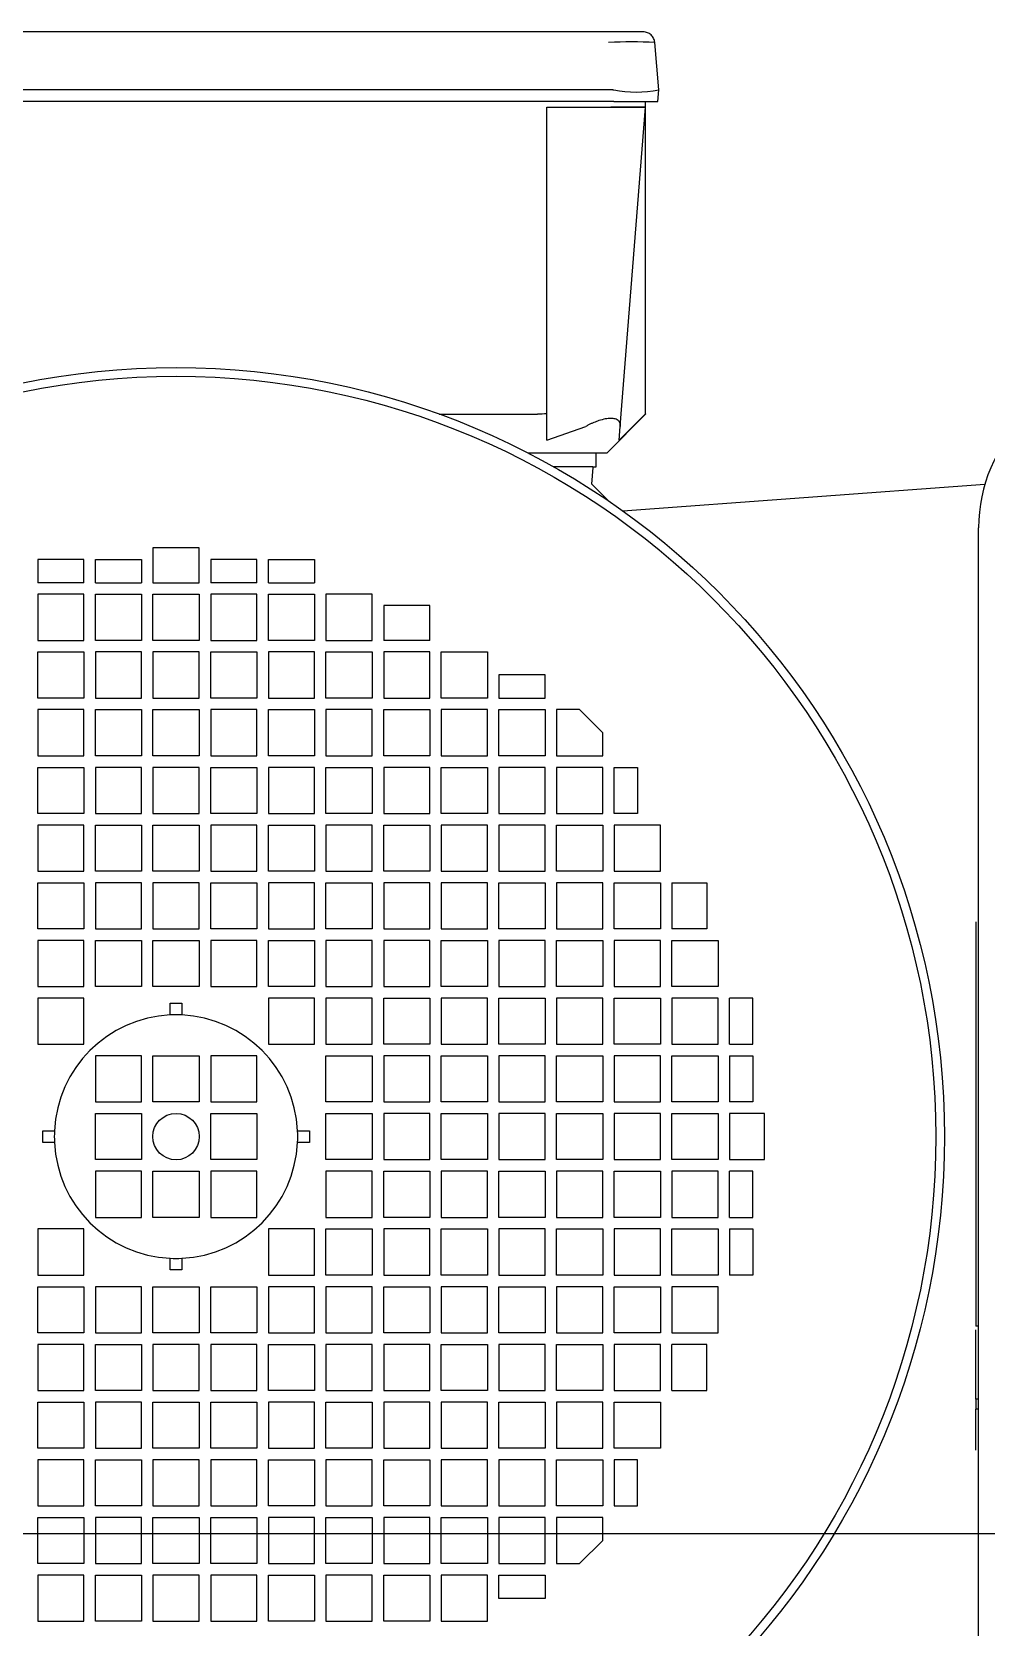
# Model space of a CAD drawing. Extents: x -1899985 to 1774885, y 556286 to 2175695.
# Drawn here: x -1131120.8 to -1130941.8, y 580519.9 to 580818.9 of the extents above; entities that cross this region are included whole.
import ezdxf

# ---------------------------------------------------------------- set-up
doc = ezdxf.new("R2010")
doc.units = 0
doc.header["$LTSCALE"] = 10
doc.header["$MEASUREMENT"] = 0
for name, color, linetype in [('20剖面图$0$A-LIN-V', 9, 'Continuous'), ('20剖面图$0$JVOG4900B6S8', 7, 'Continuous'), ('20剖面图$0$N080101-0000152_', 7, 'Continuous'), ('20剖面图$0$N090403-0000263_', 7, 'Continuous'), ('20剖面图$0$S-SB', 21, 'Continuous'), ('A-LIN-V', 9, 'Continuous')]:
    doc.layers.add(name, color=color, linetype=linetype)

# ---------------------------------------------------------------- blocks, each defined once
blk = doc.blocks.new('20剖面图$0$11')
at = {"layer": '20剖面图$0$A-LIN-V', "color": 1}
blk.add_line((1604014.24, -75770.74), (1595896.06, -75770.74), dxfattribs=at)
at = {"layer": '20剖面图$0$JVOG4900B6S8', "color": 1, "linetype": 'Continuous'}
for p, q in [((1598587.54, -75489.21), (1598424.89, -75489.21)), ((1598594.04, -75489.21), (1598587.54, -75489.21)), ((1598596.98, -75500.08), (1598596.2, -75491.19)), ((1598588.32, -75500.08), (1598424.11, -75500.08)), ((1598596.79, -75502.25), (1598596.98, -75500.09)), ((1598596.98, -75500.08), (1598596.98, -75500.09)), ((1598588.51, -75502.25), (1598423.92, -75502.25)), ((1598575.97, -75560.78), (1598575.97, -75503.34)), ((1598575.97, -75503.34), (1598587.93, -75503.34)), ((1598587.93, -75503.34), (1598587.95, -75503.34)), ((1598587.93, -75503.34), (1598594.45, -75503.34)), ((1598594.45, -75503.34), (1598587.95, -75503.34)), ((1598588.51, -75502.25), (1598596.79, -75502.25)), ((1598589.74, -75563.16), (1598594.45, -75503.34)), ((1598594.45, -75503.34), (1598594.45, -75502.25)), ((1598594.45, -75560.78), (1598594.45, -75503.34)), ((1598555.75, -75560.86), (1598574.2, -75560.86)), ((1598575.97, -75565.73), (1598575.97, -75560.78)), ((1598587.28, -75568.13), (1598594.45, -75560.86)), ((1598589.54, -75565.73), (1598594.45, -75560.78)), ((1598594.45, -75560.78), (1598594.45, -75560.86)), ((1598575.97, -75565.73), (1598583.24, -75563.16)), ((1598589.54, -75565.73), (1598589.74, -75563.16)), ((1598572.37, -75568.13), (1598574.2, -75568.13)), ((1598574.2, -75568.13), (1598587.28, -75568.13)), ((1598584.52, -75570.73), (1598577.21, -75570.73)), ((1598584.38, -75574), (1598584.66, -75570.88)), ((1598584.52, -75570.73), (1598585.21, -75570.73)), ((1598585.21, -75570.73), (1598585.21, -75568.13)), ((1598587.49, -75577.12), (1598584.38, -75574)), ((1598658.12, -75574.04), (1598590.23, -75579.03)), ((1598489.09, -75588.1), (1598480.45, -75588.1)), ((1598480.45, -75588.1), (1598480.45, -75592.45)), ((1598489.09, -75592.45), (1598489.09, -75588.1)), ((1598491.27, -75592.45), (1598491.27, -75588.1)), ((1598491.27, -75588.1), (1598499.91, -75588.1)), ((1598499.91, -75588.1), (1598499.91, -75592.45)), ((1598502.08, -75585.93), (1598502.08, -75592.45)), ((1598510.73, -75585.93), (1598502.08, -75585.93)), ((1598510.73, -75592.45), (1598510.73, -75585.93)), ((1598521.54, -75588.1), (1598512.9, -75588.1)), ((1598512.9, -75588.1), (1598512.9, -75592.45)), ((1598521.54, -75592.45), (1598521.54, -75588.1)), ((1598523.72, -75588.1), (1598532.36, -75588.1)), ((1598523.72, -75592.45), (1598523.72, -75588.1)), ((1598532.36, -75588.1), (1598532.36, -75592.45)), ((1598489.09, -75592.45), (1598480.45, -75592.45)), ((1598489.09, -75594.62), (1598480.45, -75594.62)), ((1598480.45, -75594.62), (1598480.45, -75603.26)), ((1598489.09, -75603.26), (1598489.09, -75594.62)), ((1598491.27, -75592.45), (1598499.91, -75592.45)), ((1598491.27, -75603.26), (1598491.27, -75594.62)), ((1598491.27, -75594.62), (1598499.91, -75594.62)), ((1598499.91, -75594.62), (1598499.91, -75603.26)), ((1598502.08, -75592.45), (1598510.73, -75592.45)), ((1598502.08, -75603.26), (1598502.08, -75594.62)), ((1598502.08, -75594.62), (1598510.73, -75594.62)), ((1598510.73, -75594.62), (1598510.73, -75603.26)), ((1598521.54, -75592.45), (1598512.9, -75592.45)), ((1598521.54, -75594.62), (1598512.9, -75594.62)), ((1598512.9, -75594.62), (1598512.9, -75603.26)), ((1598521.54, -75603.26), (1598521.54, -75594.62)), ((1598523.72, -75592.45), (1598532.36, -75592.45)), ((1598523.72, -75594.62), (1598532.36, -75594.62)), ((1598523.72, -75603.26), (1598523.72, -75594.62)), ((1598532.36, -75594.62), (1598532.36, -75603.26)), ((1598543.17, -75594.62), (1598534.53, -75594.62)), ((1598534.53, -75594.62), (1598534.53, -75603.26)), ((1598543.17, -75603.26), (1598543.17, -75594.62)), ((1598553.99, -75596.74), (1598545.35, -75596.74)), ((1598545.35, -75596.74), (1598545.35, -75603.26)), ((1598553.99, -75603.26), (1598553.99, -75596.74)), ((1598480.45, -75603.26), (1598489.09, -75603.26)), ((1598499.91, -75603.26), (1598491.27, -75603.26)), ((1598510.73, -75603.26), (1598502.08, -75603.26)), ((1598512.9, -75603.26), (1598521.54, -75603.26)), ((1598532.36, -75603.26), (1598523.72, -75603.26)), ((1598534.53, -75603.26), (1598543.17, -75603.26)), ((1598553.99, -75603.26), (1598545.35, -75603.26)), ((1598480.45, -75605.44), (1598489.09, -75605.44)), ((1598480.45, -75614.08), (1598480.45, -75605.44)), ((1598489.09, -75605.44), (1598489.09, -75614.08)), ((1598491.27, -75605.44), (1598491.27, -75614.08)), ((1598499.91, -75605.44), (1598491.27, -75605.44)), ((1598499.91, -75614.08), (1598499.91, -75605.44)), ((1598510.73, -75605.44), (1598502.08, -75605.44)), ((1598502.08, -75605.44), (1598502.08, -75614.08)), ((1598510.73, -75614.08), (1598510.73, -75605.44)), ((1598512.9, -75605.44), (1598521.54, -75605.44)), ((1598512.9, -75614.08), (1598512.9, -75605.44)), ((1598521.54, -75605.44), (1598521.54, -75614.08)), ((1598532.36, -75605.44), (1598523.72, -75605.44)), ((1598523.72, -75605.44), (1598523.72, -75614.08)), ((1598532.36, -75614.08), (1598532.36, -75605.44)), ((1598534.53, -75605.44), (1598543.17, -75605.44)), ((1598534.53, -75614.08), (1598534.53, -75605.44)), ((1598543.17, -75605.44), (1598543.17, -75614.08)), ((1598545.35, -75605.44), (1598545.35, -75614.08)), ((1598553.99, -75605.44), (1598545.35, -75605.44)), ((1598553.99, -75614.08), (1598553.99, -75605.44)), ((1598556.16, -75605.44), (1598564.8, -75605.44)), ((1598556.16, -75614.08), (1598556.16, -75605.44)), ((1598564.8, -75605.44), (1598564.8, -75614.08)), ((1598575.62, -75609.73), (1598566.98, -75609.73)), ((1598566.98, -75609.73), (1598566.98, -75614.08)), ((1598575.62, -75614.08), (1598575.62, -75609.73)), ((1598489.09, -75614.08), (1598480.45, -75614.08)), ((1598491.27, -75614.08), (1598499.91, -75614.08)), ((1598502.08, -75614.08), (1598510.73, -75614.08)), ((1598521.54, -75614.08), (1598512.9, -75614.08)), ((1598523.72, -75614.08), (1598532.36, -75614.08)), ((1598543.17, -75614.08), (1598534.53, -75614.08)), ((1598545.35, -75614.08), (1598553.99, -75614.08)), ((1598564.8, -75614.08), (1598556.16, -75614.08)), ((1598566.98, -75614.08), (1598575.62, -75614.08)), ((1598480.45, -75616.25), (1598480.45, -75624.89)), ((1598489.09, -75616.25), (1598480.45, -75616.25)), ((1598489.09, -75624.89), (1598489.09, -75616.25)), ((1598491.27, -75616.25), (1598499.91, -75616.25)), ((1598491.27, -75624.89), (1598491.27, -75616.25)), ((1598499.91, -75616.25), (1598499.91, -75624.89)), ((1598502.08, -75616.25), (1598510.73, -75616.25)), ((1598502.08, -75624.89), (1598502.08, -75616.25)), ((1598510.73, -75616.25), (1598510.73, -75624.89)), ((1598521.54, -75616.25), (1598512.9, -75616.25)), ((1598512.9, -75616.25), (1598512.9, -75624.89)), ((1598521.54, -75624.89), (1598521.54, -75616.25)), ((1598523.72, -75624.89), (1598523.72, -75616.25)), ((1598523.72, -75616.25), (1598532.36, -75616.25)), ((1598532.36, -75616.25), (1598532.36, -75624.89)), ((1598543.17, -75616.25), (1598534.53, -75616.25)), ((1598534.53, -75616.25), (1598534.53, -75624.89)), ((1598543.17, -75624.89), (1598543.17, -75616.25)), ((1598545.35, -75624.89), (1598545.35, -75616.25)), ((1598545.35, -75616.25), (1598553.99, -75616.25)), ((1598553.99, -75616.25), (1598553.99, -75624.89)), ((1598556.16, -75616.25), (1598556.16, -75624.89)), ((1598564.8, -75616.25), (1598556.16, -75616.25)), ((1598564.8, -75624.89), (1598564.8, -75616.25)), ((1598566.98, -75624.89), (1598566.98, -75616.25)), ((1598566.98, -75616.25), (1598575.62, -75616.25)), ((1598575.62, -75616.25), (1598575.62, -75624.89)), ((1598582.09, -75616.25), (1598577.79, -75616.25)), ((1598577.79, -75616.25), (1598577.79, -75624.89)), ((1598586.43, -75620.6), (1598582.09, -75616.25)), ((1598586.43, -75624.89), (1598586.43, -75620.6)), ((1598480.45, -75624.89), (1598489.09, -75624.89)), ((1598480.45, -75635.71), (1598480.45, -75627.07)), ((1598480.45, -75627.07), (1598489.09, -75627.07)), ((1598489.09, -75627.07), (1598489.09, -75635.71)), ((1598499.91, -75624.89), (1598491.27, -75624.89)), ((1598491.27, -75627.07), (1598491.27, -75635.71)), ((1598499.91, -75627.07), (1598491.27, -75627.07)), ((1598499.91, -75635.71), (1598499.91, -75627.07)), ((1598510.73, -75624.89), (1598502.08, -75624.89)), ((1598510.73, -75627.07), (1598502.08, -75627.07)), ((1598502.08, -75627.07), (1598502.08, -75635.71)), ((1598510.73, -75635.71), (1598510.73, -75627.07)), ((1598512.9, -75624.89), (1598521.54, -75624.89)), ((1598512.9, -75627.07), (1598521.54, -75627.07)), ((1598512.9, -75635.71), (1598512.9, -75627.07)), ((1598521.54, -75627.07), (1598521.54, -75635.71)), ((1598532.36, -75624.89), (1598523.72, -75624.89)), ((1598532.36, -75627.07), (1598523.72, -75627.07)), ((1598523.72, -75627.07), (1598523.72, -75635.71)), ((1598532.36, -75635.71), (1598532.36, -75627.07)), ((1598534.53, -75624.89), (1598543.17, -75624.89)), ((1598534.53, -75627.07), (1598543.17, -75627.07)), ((1598534.53, -75635.71), (1598534.53, -75627.07)), ((1598543.17, -75627.07), (1598543.17, -75635.71)), ((1598553.99, -75624.89), (1598545.35, -75624.89)), ((1598553.99, -75627.07), (1598545.35, -75627.07)), ((1598545.35, -75627.07), (1598545.35, -75635.71)), ((1598553.99, -75635.71), (1598553.99, -75627.07)), ((1598556.16, -75624.89), (1598564.8, -75624.89)), ((1598556.16, -75627.07), (1598564.8, -75627.07)), ((1598556.16, -75635.71), (1598556.16, -75627.07)), ((1598564.8, -75627.07), (1598564.8, -75635.71)), ((1598575.62, -75624.89), (1598566.98, -75624.89)), ((1598566.98, -75627.07), (1598566.98, -75635.71)), ((1598575.62, -75627.07), (1598566.98, -75627.07)), ((1598575.62, -75635.71), (1598575.62, -75627.07)), ((1598577.79, -75624.89), (1598586.43, -75624.89)), ((1598586.43, -75627.07), (1598577.79, -75627.07)), ((1598577.79, -75627.07), (1598577.79, -75635.71)), ((1598586.43, -75635.71), (1598586.43, -75627.07)), ((1598588.61, -75635.71), (1598588.61, -75627.07)), ((1598588.61, -75627.07), (1598592.96, -75627.07)), ((1598592.96, -75627.07), (1598592.96, -75635.71)), ((1598489.09, -75635.71), (1598480.45, -75635.71)), ((1598491.27, -75635.71), (1598499.91, -75635.71)), ((1598502.08, -75635.71), (1598510.73, -75635.71)), ((1598521.54, -75635.71), (1598512.9, -75635.71)), ((1598523.72, -75635.71), (1598532.36, -75635.71)), ((1598543.17, -75635.71), (1598534.53, -75635.71)), ((1598545.35, -75635.71), (1598553.99, -75635.71)), ((1598564.8, -75635.71), (1598556.16, -75635.71)), ((1598566.98, -75635.71), (1598575.62, -75635.71)), ((1598577.79, -75635.71), (1598586.43, -75635.71)), ((1598592.96, -75635.71), (1598588.61, -75635.71)), ((1598489.09, -75637.88), (1598480.45, -75637.88)), ((1598480.45, -75637.88), (1598480.45, -75646.53)), ((1598489.09, -75646.53), (1598489.09, -75637.88)), ((1598491.27, -75637.88), (1598499.91, -75637.88)), ((1598491.27, -75646.53), (1598491.27, -75637.88)), ((1598499.91, -75637.88), (1598499.91, -75646.53)), ((1598502.08, -75646.53), (1598502.08, -75637.88)), ((1598502.08, -75637.88), (1598510.73, -75637.88)), ((1598510.73, -75637.88), (1598510.73, -75646.53)), ((1598512.9, -75637.88), (1598512.9, -75646.53)), ((1598521.54, -75637.88), (1598512.9, -75637.88)), ((1598521.54, -75646.53), (1598521.54, -75637.88)), ((1598523.72, -75637.88), (1598532.36, -75637.88)), ((1598523.72, -75646.53), (1598523.72, -75637.88)), ((1598532.36, -75637.88), (1598532.36, -75646.53)), ((1598543.17, -75637.88), (1598534.53, -75637.88)), ((1598534.53, -75637.88), (1598534.53, -75646.53)), ((1598543.17, -75646.53), (1598543.17, -75637.88)), ((1598545.35, -75646.53), (1598545.35, -75637.88)), ((1598545.35, -75637.88), (1598553.99, -75637.88)), ((1598553.99, -75637.88), (1598553.99, -75646.53)), ((1598564.8, -75637.88), (1598556.16, -75637.88)), ((1598556.16, -75637.88), (1598556.16, -75646.53)), ((1598564.8, -75646.53), (1598564.8, -75637.88)), ((1598575.62, -75637.88), (1598566.98, -75637.88)), ((1598566.98, -75637.88), (1598566.98, -75646.53)), ((1598575.62, -75646.53), (1598575.62, -75637.88)), ((1598577.79, -75637.88), (1598586.43, -75637.88)), ((1598577.79, -75646.53), (1598577.79, -75637.88)), ((1598586.43, -75637.88), (1598586.43, -75646.53)), ((1598597.25, -75637.88), (1598588.61, -75637.88)), ((1598588.61, -75637.88), (1598588.61, -75646.53)), ((1598597.25, -75646.53), (1598597.25, -75637.88)), ((1598480.45, -75646.53), (1598489.09, -75646.53)), ((1598499.91, -75646.53), (1598491.27, -75646.53)), ((1598510.73, -75646.53), (1598502.08, -75646.53)), ((1598512.9, -75646.53), (1598521.54, -75646.53)), ((1598532.36, -75646.53), (1598523.72, -75646.53)), ((1598534.53, -75646.53), (1598543.17, -75646.53)), ((1598553.99, -75646.53), (1598545.35, -75646.53)), ((1598556.16, -75646.53), (1598564.8, -75646.53)), ((1598566.98, -75646.53), (1598575.62, -75646.53)), ((1598586.43, -75646.53), (1598577.79, -75646.53)), ((1598588.61, -75646.53), (1598597.25, -75646.53)), ((1598480.45, -75648.7), (1598489.09, -75648.7)), ((1598480.45, -75657.34), (1598480.45, -75648.7)), ((1598489.09, -75648.7), (1598489.09, -75657.34)), ((1598499.91, -75648.7), (1598491.27, -75648.7)), ((1598491.27, -75648.7), (1598491.27, -75657.34)), ((1598499.91, -75657.34), (1598499.91, -75648.7)), ((1598510.73, -75648.7), (1598502.08, -75648.7)), ((1598502.08, -75648.7), (1598502.08, -75657.34)), ((1598510.73, -75657.34), (1598510.73, -75648.7)), ((1598512.9, -75648.7), (1598521.54, -75648.7)), ((1598512.9, -75657.34), (1598512.9, -75648.7)), ((1598521.54, -75648.7), (1598521.54, -75657.34)), ((1598523.72, -75648.7), (1598523.72, -75657.34)), ((1598532.36, -75648.7), (1598523.72, -75648.7)), ((1598532.36, -75657.34), (1598532.36, -75648.7)), ((1598534.53, -75648.7), (1598543.17, -75648.7)), ((1598534.53, -75657.34), (1598534.53, -75648.7)), ((1598543.17, -75648.7), (1598543.17, -75657.34)), ((1598553.99, -75648.7), (1598545.35, -75648.7)), ((1598545.35, -75648.7), (1598545.35, -75657.34)), ((1598553.99, -75657.34), (1598553.99, -75648.7)), ((1598564.8, -75648.7), (1598556.16, -75648.7)), ((1598556.16, -75648.7), (1598556.16, -75657.34)), ((1598564.8, -75657.34), (1598564.8, -75648.7)), ((1598566.98, -75657.34), (1598566.98, -75648.7)), ((1598566.98, -75648.7), (1598575.62, -75648.7)), ((1598575.62, -75648.7), (1598575.62, -75657.34)), ((1598577.79, -75648.7), (1598577.79, -75657.34)), ((1598586.43, -75648.7), (1598577.79, -75648.7)), ((1598586.43, -75657.34), (1598586.43, -75648.7)), ((1598588.61, -75648.7), (1598597.25, -75648.7)), ((1598588.61, -75657.34), (1598588.61, -75648.7)), ((1598597.25, -75648.7), (1598597.25, -75657.34)), ((1598599.42, -75648.7), (1598605.95, -75648.7)), ((1598599.42, -75648.7), (1598599.42, -75657.34)), ((1598605.95, -75648.7), (1598605.95, -75657.34)), ((1598489.09, -75657.34), (1598480.45, -75657.34)), ((1598491.27, -75657.34), (1598499.91, -75657.34)), ((1598502.08, -75657.34), (1598510.73, -75657.34)), ((1598521.54, -75657.34), (1598512.9, -75657.34)), ((1598523.72, -75657.34), (1598532.36, -75657.34)), ((1598543.17, -75657.34), (1598534.53, -75657.34)), ((1598545.35, -75657.34), (1598553.99, -75657.34)), ((1598556.16, -75657.34), (1598564.8, -75657.34)), ((1598575.62, -75657.34), (1598566.98, -75657.34)), ((1598577.79, -75657.34), (1598586.43, -75657.34)), ((1598597.25, -75657.34), (1598588.61, -75657.34)), ((1598605.95, -75657.34), (1598599.42, -75657.34)), ((1598480.45, -75659.52), (1598480.45, -75668.16)), ((1598489.09, -75659.52), (1598480.45, -75659.52)), ((1598489.09, -75668.16), (1598489.09, -75659.52)), ((1598491.27, -75659.52), (1598499.91, -75659.52)), ((1598491.27, -75668.16), (1598491.27, -75659.52)), ((1598499.91, -75659.52), (1598499.91, -75668.16)), ((1598502.08, -75659.52), (1598510.73, -75659.52)), ((1598502.08, -75668.16), (1598502.08, -75659.52)), ((1598510.73, -75659.52), (1598510.73, -75668.16)), ((1598521.54, -75659.52), (1598512.9, -75659.52)), ((1598512.9, -75659.52), (1598512.9, -75668.16)), ((1598521.54, -75668.16), (1598521.54, -75659.52)), ((1598523.72, -75659.52), (1598532.36, -75659.52)), ((1598523.72, -75668.16), (1598523.72, -75659.52)), ((1598532.36, -75659.52), (1598532.36, -75668.16)), ((1598543.17, -75659.52), (1598534.53, -75659.52)), ((1598534.53, -75659.52), (1598534.53, -75668.16)), ((1598543.17, -75668.16), (1598543.17, -75659.52)), ((1598553.99, -75659.52), (1598545.35, -75659.52)), ((1598545.35, -75659.52), (1598545.35, -75668.16)), ((1598553.99, -75668.16), (1598553.99, -75659.52)), ((1598556.16, -75659.52), (1598564.8, -75659.52)), ((1598556.16, -75668.16), (1598556.16, -75659.52)), ((1598564.8, -75659.52), (1598564.8, -75668.16)), ((1598566.98, -75659.52), (1598566.98, -75668.16)), ((1598575.62, -75659.52), (1598566.98, -75659.52)), ((1598575.62, -75668.16), (1598575.62, -75659.52)), ((1598577.79, -75659.52), (1598586.43, -75659.52)), ((1598577.79, -75668.16), (1598577.79, -75659.52)), ((1598586.43, -75659.52), (1598586.43, -75668.16)), ((1598597.25, -75659.52), (1598588.61, -75659.52)), ((1598588.61, -75659.52), (1598588.61, -75668.16)), ((1598597.25, -75668.16), (1598597.25, -75659.52)), ((1598599.42, -75659.52), (1598608.07, -75659.52)), ((1598599.42, -75668.16), (1598599.42, -75659.52)), ((1598608.07, -75659.52), (1598608.07, -75668.16)), ((1598480.45, -75668.16), (1598489.09, -75668.16)), ((1598499.91, -75668.16), (1598491.27, -75668.16)), ((1598510.73, -75668.16), (1598502.08, -75668.16)), ((1598512.9, -75668.16), (1598521.54, -75668.16)), ((1598532.36, -75668.16), (1598523.72, -75668.16)), ((1598534.53, -75668.16), (1598543.17, -75668.16)), ((1598545.35, -75668.16), (1598553.99, -75668.16)), ((1598564.8, -75668.16), (1598556.16, -75668.16)), ((1598566.98, -75668.16), (1598575.62, -75668.16)), ((1598586.43, -75668.16), (1598577.79, -75668.16)), ((1598588.61, -75668.16), (1598597.25, -75668.16)), ((1598608.07, -75668.16), (1598599.42, -75668.16)), ((1598489.09, -75670.33), (1598480.45, -75670.33)), ((1598480.45, -75670.33), (1598480.45, -75678.97)), ((1598489.09, -75678.97), (1598489.09, -75670.33)), ((1598505.32, -75671.28), (1598507.49, -75671.28)), ((1598505.32, -75673.48), (1598505.32, -75671.28)), ((1598507.49, -75671.28), (1598507.49, -75673.48)), ((1598523.72, -75670.33), (1598523.72, -75678.97)), ((1598532.36, -75670.33), (1598523.72, -75670.33)), ((1598532.36, -75678.97), (1598532.36, -75670.33)), ((1598543.17, -75670.33), (1598534.53, -75670.33)), ((1598534.53, -75670.33), (1598534.53, -75678.97)), ((1598543.17, -75678.97), (1598543.17, -75670.33)), ((1598545.35, -75678.97), (1598545.35, -75670.33)), ((1598545.35, -75670.33), (1598553.99, -75670.33)), ((1598553.99, -75670.33), (1598553.99, -75678.97)), ((1598564.8, -75670.33), (1598556.16, -75670.33)), ((1598556.16, -75670.33), (1598556.16, -75678.97)), ((1598564.8, -75678.97), (1598564.8, -75670.33)), ((1598566.98, -75670.33), (1598575.62, -75670.33)), ((1598566.98, -75678.97), (1598566.98, -75670.33)), ((1598575.62, -75670.33), (1598575.62, -75678.97)), ((1598586.43, -75670.33), (1598577.79, -75670.33)), ((1598577.79, -75670.33), (1598577.79, -75678.97)), ((1598586.43, -75678.97), (1598586.43, -75670.33)), ((1598588.61, -75670.33), (1598597.25, -75670.33)), ((1598588.61, -75678.97), (1598588.61, -75670.33)), ((1598597.25, -75670.33), (1598597.25, -75678.97)), ((1598608.07, -75670.33), (1598599.42, -75670.33)), ((1598599.42, -75670.33), (1598599.42, -75678.97)), ((1598608.07, -75678.97), (1598608.07, -75670.33)), ((1598610.24, -75678.97), (1598610.24, -75670.33)), ((1598614.59, -75670.33), (1598610.24, -75670.33)), ((1598614.59, -75678.97), (1598614.59, -75670.33)), ((1598480.45, -75678.97), (1598489.09, -75678.97)), ((1598491.27, -75681.15), (1598491.27, -75689.79)), ((1598499.91, -75681.15), (1598491.27, -75681.15)), ((1598499.91, -75689.79), (1598499.91, -75681.15)), ((1598502.08, -75689.79), (1598502.08, -75681.15)), ((1598502.08, -75681.15), (1598510.73, -75681.15)), ((1598510.73, -75681.15), (1598510.73, -75689.79)), ((1598521.54, -75681.15), (1598512.9, -75681.15)), ((1598512.9, -75681.15), (1598512.9, -75689.79)), ((1598521.54, -75689.79), (1598521.54, -75681.15)), ((1598523.72, -75678.97), (1598532.36, -75678.97)), ((1598534.53, -75678.97), (1598543.17, -75678.97)), ((1598534.53, -75681.15), (1598543.17, -75681.15)), ((1598534.53, -75689.79), (1598534.53, -75681.15)), ((1598543.17, -75681.15), (1598543.17, -75689.79)), ((1598553.99, -75678.97), (1598545.35, -75678.97)), ((1598545.35, -75681.15), (1598545.35, -75689.79)), ((1598553.99, -75681.15), (1598545.35, -75681.15)), ((1598553.99, -75689.79), (1598553.99, -75681.15)), ((1598556.16, -75678.97), (1598564.8, -75678.97)), ((1598556.16, -75689.79), (1598556.16, -75681.15)), ((1598556.16, -75681.15), (1598564.8, -75681.15)), ((1598564.8, -75681.15), (1598564.8, -75689.79)), ((1598575.62, -75678.97), (1598566.98, -75678.97)), ((1598575.62, -75681.15), (1598566.98, -75681.15)), ((1598566.98, -75681.15), (1598566.98, -75689.79)), ((1598575.62, -75689.79), (1598575.62, -75681.15)), ((1598577.79, -75678.97), (1598586.43, -75678.97)), ((1598577.79, -75681.15), (1598586.43, -75681.15)), ((1598577.79, -75689.79), (1598577.79, -75681.15)), ((1598586.43, -75681.15), (1598586.43, -75689.79)), ((1598597.25, -75678.97), (1598588.61, -75678.97)), ((1598597.25, -75681.15), (1598588.61, -75681.15)), ((1598588.61, -75681.15), (1598588.61, -75689.79)), ((1598597.25, -75689.79), (1598597.25, -75681.15)), ((1598599.42, -75678.97), (1598608.07, -75678.97)), ((1598599.42, -75681.15), (1598608.07, -75681.15)), ((1598599.42, -75689.79), (1598599.42, -75681.15)), ((1598608.07, -75681.15), (1598608.07, -75689.79)), ((1598610.24, -75678.97), (1598614.59, -75678.97)), ((1598610.24, -75681.15), (1598614.59, -75681.15)), ((1598610.24, -75681.15), (1598610.24, -75689.79)), ((1598614.59, -75681.15), (1598614.59, -75689.79)), ((1598491.27, -75689.79), (1598499.91, -75689.79)), ((1598510.73, -75689.79), (1598502.08, -75689.79)), ((1598512.9, -75689.79), (1598521.54, -75689.79)), ((1598543.17, -75689.79), (1598534.53, -75689.79)), ((1598545.35, -75689.79), (1598553.99, -75689.79)), ((1598564.8, -75689.79), (1598556.16, -75689.79)), ((1598566.98, -75689.79), (1598575.62, -75689.79)), ((1598586.43, -75689.79), (1598577.79, -75689.79)), ((1598588.61, -75689.79), (1598597.25, -75689.79)), ((1598608.07, -75689.79), (1598599.42, -75689.79)), ((1598614.59, -75689.79), (1598610.24, -75689.79)), ((1598491.27, -75691.96), (1598499.91, -75691.96)), ((1598491.27, -75700.6), (1598491.27, -75691.96)), ((1598499.91, -75691.96), (1598499.91, -75700.6)), ((1598512.9, -75691.96), (1598521.54, -75691.96)), ((1598512.9, -75700.6), (1598512.9, -75691.96)), ((1598521.54, -75691.96), (1598521.54, -75700.6)), ((1598534.53, -75691.96), (1598543.17, -75691.96)), ((1598534.53, -75700.6), (1598534.53, -75691.96)), ((1598543.17, -75691.96), (1598543.17, -75700.6)), ((1598553.99, -75691.96), (1598545.35, -75691.96)), ((1598545.35, -75691.96), (1598545.35, -75700.6)), ((1598553.99, -75700.6), (1598553.99, -75691.96)), ((1598556.16, -75691.96), (1598564.8, -75691.96)), ((1598556.16, -75700.6), (1598556.16, -75691.96)), ((1598564.8, -75691.96), (1598564.8, -75700.6)), ((1598566.98, -75691.96), (1598566.98, -75700.6)), ((1598575.62, -75691.96), (1598566.98, -75691.96)), ((1598575.62, -75700.6), (1598575.62, -75691.96)), ((1598577.79, -75691.96), (1598586.43, -75691.96)), ((1598577.79, -75700.6), (1598577.79, -75691.96)), ((1598586.43, -75691.96), (1598586.43, -75700.6)), ((1598597.25, -75691.96), (1598588.61, -75691.96)), ((1598588.61, -75691.96), (1598588.61, -75700.6)), ((1598597.25, -75700.6), (1598597.25, -75691.96)), ((1598599.42, -75691.96), (1598608.07, -75691.96)), ((1598599.42, -75700.6), (1598599.42, -75691.96)), ((1598608.07, -75691.96), (1598608.07, -75700.6)), ((1598616.76, -75691.96), (1598610.24, -75691.96)), ((1598610.24, -75691.96), (1598610.24, -75700.6)), ((1598616.76, -75700.6), (1598616.76, -75691.96)), ((1598481.4, -75695.2), (1598483.6, -75695.2)), ((1598481.4, -75697.37), (1598481.4, -75695.2)), ((1598529.21, -75695.2), (1598531.41, -75695.2)), ((1598531.41, -75695.2), (1598531.41, -75697.37)), ((1598483.6, -75697.37), (1598481.4, -75697.37)), ((1598531.41, -75697.37), (1598529.21, -75697.37)), ((1598499.91, -75700.6), (1598491.27, -75700.6)), ((1598521.54, -75700.6), (1598512.9, -75700.6)), ((1598543.17, -75700.6), (1598534.53, -75700.6)), ((1598545.35, -75700.6), (1598553.99, -75700.6)), ((1598564.8, -75700.6), (1598556.16, -75700.6)), ((1598566.98, -75700.6), (1598575.62, -75700.6)), ((1598586.43, -75700.6), (1598577.79, -75700.6)), ((1598588.61, -75700.6), (1598597.25, -75700.6)), ((1598608.07, -75700.6), (1598599.42, -75700.6)), ((1598610.24, -75700.6), (1598616.76, -75700.6)), ((1598499.91, -75702.78), (1598491.27, -75702.78)), ((1598491.27, -75702.78), (1598491.27, -75711.42)), ((1598499.91, -75711.42), (1598499.91, -75702.78)), ((1598502.08, -75702.78), (1598510.73, -75702.78)), ((1598502.08, -75711.42), (1598502.08, -75702.78)), ((1598510.73, -75702.78), (1598510.73, -75711.42)), ((1598521.54, -75702.78), (1598512.9, -75702.78)), ((1598512.9, -75702.78), (1598512.9, -75711.42)), ((1598521.54, -75711.42), (1598521.54, -75702.78)), ((1598543.17, -75702.78), (1598534.53, -75702.78)), ((1598534.53, -75702.78), (1598534.53, -75711.42)), ((1598543.17, -75711.42), (1598543.17, -75702.78)), ((1598545.35, -75702.78), (1598553.99, -75702.78)), ((1598545.35, -75711.42), (1598545.35, -75702.78)), ((1598553.99, -75702.78), (1598553.99, -75711.42)), ((1598564.8, -75702.78), (1598556.16, -75702.78)), ((1598556.16, -75702.78), (1598556.16, -75711.42)), ((1598564.8, -75711.42), (1598564.8, -75702.78)), ((1598566.98, -75702.78), (1598575.62, -75702.78)), ((1598566.98, -75711.42), (1598566.98, -75702.78)), ((1598575.62, -75702.78), (1598575.62, -75711.42)), ((1598586.43, -75702.78), (1598577.79, -75702.78)), ((1598577.79, -75702.78), (1598577.79, -75711.42)), ((1598586.43, -75711.42), (1598586.43, -75702.78)), ((1598588.61, -75702.78), (1598597.25, -75702.78)), ((1598588.61, -75711.42), (1598588.61, -75702.78)), ((1598597.25, -75702.78), (1598597.25, -75711.42)), ((1598608.07, -75702.78), (1598599.42, -75702.78)), ((1598599.42, -75702.78), (1598599.42, -75711.42)), ((1598608.07, -75711.42), (1598608.07, -75702.78)), ((1598610.24, -75711.42), (1598610.24, -75702.78)), ((1598614.59, -75702.78), (1598610.24, -75702.78)), ((1598614.59, -75711.42), (1598614.59, -75702.78)), ((1598491.27, -75711.42), (1598499.91, -75711.42)), ((1598510.73, -75711.42), (1598502.08, -75711.42)), ((1598512.9, -75711.42), (1598521.54, -75711.42)), ((1598534.53, -75711.42), (1598543.17, -75711.42)), ((1598553.99, -75711.42), (1598545.35, -75711.42)), ((1598556.16, -75711.42), (1598564.8, -75711.42)), ((1598575.62, -75711.42), (1598566.98, -75711.42)), ((1598577.79, -75711.42), (1598586.43, -75711.42)), ((1598597.25, -75711.42), (1598588.61, -75711.42)), ((1598599.42, -75711.42), (1598608.07, -75711.42)), ((1598610.24, -75711.42), (1598614.59, -75711.42)), ((1598489.09, -75713.59), (1598480.45, -75713.59)), ((1598480.45, -75713.59), (1598480.45, -75722.24)), ((1598489.09, -75722.24), (1598489.09, -75713.59)), ((1598532.36, -75713.59), (1598523.72, -75713.59)), ((1598523.72, -75713.59), (1598523.72, -75722.24)), ((1598532.36, -75722.24), (1598532.36, -75713.59)), ((1598534.53, -75722.24), (1598534.53, -75713.59)), ((1598534.53, -75713.59), (1598543.17, -75713.59)), ((1598543.17, -75713.59), (1598543.17, -75722.24)), ((1598553.99, -75713.59), (1598545.35, -75713.59)), ((1598545.35, -75713.59), (1598545.35, -75722.24)), ((1598553.99, -75722.24), (1598553.99, -75713.59)), ((1598556.16, -75722.24), (1598556.16, -75713.59)), ((1598556.16, -75713.59), (1598564.8, -75713.59)), ((1598564.8, -75713.59), (1598564.8, -75722.24)), ((1598566.98, -75713.59), (1598566.98, -75722.24)), ((1598575.62, -75713.59), (1598566.98, -75713.59)), ((1598575.62, -75722.24), (1598575.62, -75713.59)), ((1598577.79, -75713.59), (1598586.43, -75713.59)), ((1598577.79, -75722.24), (1598577.79, -75713.59)), ((1598586.43, -75713.59), (1598586.43, -75722.24)), ((1598597.25, -75713.59), (1598588.61, -75713.59)), ((1598588.61, -75713.59), (1598588.61, -75722.24)), ((1598597.25, -75722.24), (1598597.25, -75713.59)), ((1598599.42, -75722.24), (1598599.42, -75713.59)), ((1598599.42, -75713.59), (1598608.07, -75713.59)), ((1598608.07, -75713.59), (1598608.07, -75722.24)), ((1598610.24, -75713.59), (1598614.59, -75713.59)), ((1598610.24, -75713.59), (1598610.24, -75722.24)), ((1598614.59, -75713.59), (1598614.59, -75722.24)), ((1598505.32, -75721.28), (1598505.32, -75719.08)), ((1598507.49, -75719.08), (1598507.49, -75721.28)), ((1598480.45, -75722.24), (1598489.09, -75722.24)), ((1598507.49, -75721.28), (1598505.32, -75721.28)), ((1598523.72, -75722.24), (1598532.36, -75722.24)), ((1598543.17, -75722.24), (1598534.53, -75722.24)), ((1598545.35, -75722.24), (1598553.99, -75722.24)), ((1598564.8, -75722.24), (1598556.16, -75722.24)), ((1598566.98, -75722.24), (1598575.62, -75722.24)), ((1598586.43, -75722.24), (1598577.79, -75722.24)), ((1598588.61, -75722.24), (1598597.25, -75722.24)), ((1598608.07, -75722.24), (1598599.42, -75722.24)), ((1598614.59, -75722.24), (1598610.24, -75722.24)), ((1598480.45, -75724.41), (1598489.09, -75724.41)), ((1598480.45, -75733.05), (1598480.45, -75724.41)), ((1598489.09, -75724.41), (1598489.09, -75733.05)), ((1598491.27, -75724.41), (1598491.27, -75733.05)), ((1598499.91, -75724.41), (1598491.27, -75724.41)), ((1598499.91, -75733.05), (1598499.91, -75724.41)), ((1598502.08, -75724.41), (1598510.73, -75724.41)), ((1598502.08, -75733.05), (1598502.08, -75724.41)), ((1598510.73, -75724.41), (1598510.73, -75733.05)), ((1598512.9, -75724.41), (1598521.54, -75724.41)), ((1598512.9, -75733.05), (1598512.9, -75724.41)), ((1598521.54, -75724.41), (1598521.54, -75733.05)), ((1598532.36, -75724.41), (1598523.72, -75724.41)), ((1598523.72, -75724.41), (1598523.72, -75733.05)), ((1598532.36, -75733.05), (1598532.36, -75724.41)), ((1598543.17, -75724.41), (1598534.53, -75724.41)), ((1598534.53, -75724.41), (1598534.53, -75733.05)), ((1598543.17, -75733.05), (1598543.17, -75724.41)), ((1598545.35, -75733.05), (1598545.35, -75724.41)), ((1598545.35, -75724.41), (1598553.99, -75724.41)), ((1598553.99, -75724.41), (1598553.99, -75733.05)), ((1598564.8, -75724.41), (1598556.16, -75724.41)), ((1598556.16, -75724.41), (1598556.16, -75733.05)), ((1598564.8, -75733.05), (1598564.8, -75724.41)), ((1598566.98, -75724.41), (1598575.62, -75724.41)), ((1598566.98, -75733.05), (1598566.98, -75724.41)), ((1598575.62, -75724.41), (1598575.62, -75733.05)), ((1598586.43, -75724.41), (1598577.79, -75724.41)), ((1598577.79, -75724.41), (1598577.79, -75733.05)), ((1598586.43, -75733.05), (1598586.43, -75724.41)), ((1598588.61, -75724.41), (1598597.25, -75724.41)), ((1598588.61, -75733.05), (1598588.61, -75724.41)), ((1598597.25, -75724.41), (1598597.25, -75733.05)), ((1598599.42, -75724.41), (1598599.42, -75733.05)), ((1598608.07, -75724.41), (1598599.42, -75724.41)), ((1598608.07, -75733.05), (1598608.07, -75724.41)), ((1598489.09, -75733.05), (1598480.45, -75733.05)), ((1598489.09, -75735.23), (1598480.45, -75735.23)), ((1598480.45, -75735.23), (1598480.45, -75743.87)), ((1598489.09, -75743.87), (1598489.09, -75735.23)), ((1598491.27, -75733.05), (1598499.91, -75733.05)), ((1598491.27, -75735.23), (1598499.91, -75735.23)), ((1598491.27, -75743.87), (1598491.27, -75735.23)), ((1598499.91, -75735.23), (1598499.91, -75743.87)), ((1598510.73, -75733.05), (1598502.08, -75733.05)), ((1598502.08, -75735.23), (1598502.08, -75743.87)), ((1598510.73, -75735.23), (1598502.08, -75735.23)), ((1598510.73, -75743.87), (1598510.73, -75735.23)), ((1598521.54, -75733.05), (1598512.9, -75733.05)), ((1598521.54, -75735.23), (1598512.9, -75735.23)), ((1598512.9, -75735.23), (1598512.9, -75743.87)), ((1598521.54, -75743.87), (1598521.54, -75735.23)), ((1598523.72, -75733.05), (1598532.36, -75733.05)), ((1598523.72, -75735.23), (1598532.36, -75735.23)), ((1598523.72, -75743.87), (1598523.72, -75735.23)), ((1598532.36, -75735.23), (1598532.36, -75743.87)), ((1598534.53, -75733.05), (1598543.17, -75733.05)), ((1598534.53, -75735.23), (1598534.53, -75743.87)), ((1598543.17, -75735.23), (1598534.53, -75735.23)), ((1598543.17, -75743.87), (1598543.17, -75735.23)), ((1598553.99, -75733.05), (1598545.35, -75733.05)), ((1598553.99, -75735.23), (1598545.35, -75735.23)), ((1598545.35, -75735.23), (1598545.35, -75743.87)), ((1598553.99, -75743.87), (1598553.99, -75735.23)), ((1598556.16, -75733.05), (1598564.8, -75733.05)), ((1598556.16, -75735.23), (1598564.8, -75735.23)), ((1598556.16, -75743.87), (1598556.16, -75735.23)), ((1598564.8, -75735.23), (1598564.8, -75743.87)), ((1598575.62, -75733.05), (1598566.98, -75733.05)), ((1598575.62, -75735.23), (1598566.98, -75735.23)), ((1598566.98, -75735.23), (1598566.98, -75743.87)), ((1598575.62, -75743.87), (1598575.62, -75735.23)), ((1598577.79, -75733.05), (1598586.43, -75733.05)), ((1598577.79, -75735.23), (1598586.43, -75735.23)), ((1598577.79, -75743.87), (1598577.79, -75735.23)), ((1598586.43, -75735.23), (1598586.43, -75743.87)), ((1598597.25, -75733.05), (1598588.61, -75733.05)), ((1598597.25, -75735.23), (1598588.61, -75735.23)), ((1598588.61, -75735.23), (1598588.61, -75743.87)), ((1598597.25, -75743.87), (1598597.25, -75735.23)), ((1598599.42, -75733.05), (1598608.07, -75733.05)), ((1598605.95, -75735.23), (1598599.42, -75735.23)), ((1598599.42, -75743.87), (1598599.42, -75735.23)), ((1598605.95, -75743.87), (1598605.95, -75735.23)), ((1598480.45, -75743.87), (1598489.09, -75743.87)), ((1598499.91, -75743.87), (1598491.27, -75743.87)), ((1598502.08, -75743.87), (1598510.73, -75743.87)), ((1598512.9, -75743.87), (1598521.54, -75743.87)), ((1598532.36, -75743.87), (1598523.72, -75743.87)), ((1598534.53, -75743.87), (1598543.17, -75743.87)), ((1598545.35, -75743.87), (1598553.99, -75743.87)), ((1598564.8, -75743.87), (1598556.16, -75743.87)), ((1598566.98, -75743.87), (1598575.62, -75743.87)), ((1598586.43, -75743.87), (1598577.79, -75743.87)), ((1598588.61, -75743.87), (1598597.25, -75743.87)), ((1598599.42, -75743.87), (1598605.95, -75743.87)), ((1598480.45, -75746.04), (1598489.09, -75746.04)), ((1598480.45, -75754.68), (1598480.45, -75746.04)), ((1598489.09, -75746.04), (1598489.09, -75754.68)), ((1598499.91, -75746.04), (1598491.27, -75746.04)), ((1598491.27, -75746.04), (1598491.27, -75754.68)), ((1598499.91, -75754.68), (1598499.91, -75746.04)), ((1598502.08, -75746.04), (1598510.73, -75746.04)), ((1598502.08, -75754.68), (1598502.08, -75746.04)), ((1598510.73, -75746.04), (1598510.73, -75754.68)), ((1598512.9, -75746.04), (1598521.54, -75746.04)), ((1598512.9, -75754.68), (1598512.9, -75746.04)), ((1598521.54, -75746.04), (1598521.54, -75754.68)), ((1598532.36, -75746.04), (1598523.72, -75746.04)), ((1598523.72, -75746.04), (1598523.72, -75754.68)), ((1598532.36, -75754.68), (1598532.36, -75746.04)), ((1598534.53, -75754.68), (1598534.53, -75746.04)), ((1598534.53, -75746.04), (1598543.17, -75746.04)), ((1598543.17, -75746.04), (1598543.17, -75754.68)), ((1598553.99, -75746.04), (1598545.35, -75746.04)), ((1598545.35, -75746.04), (1598545.35, -75754.68)), ((1598553.99, -75754.68), (1598553.99, -75746.04)), ((1598564.8, -75746.04), (1598556.16, -75746.04)), ((1598556.16, -75746.04), (1598556.16, -75754.68)), ((1598564.8, -75754.68), (1598564.8, -75746.04)), ((1598566.98, -75754.68), (1598566.98, -75746.04)), ((1598566.98, -75746.04), (1598575.62, -75746.04)), ((1598575.62, -75746.04), (1598575.62, -75754.68)), ((1598586.43, -75746.04), (1598577.79, -75746.04)), ((1598577.79, -75746.04), (1598577.79, -75754.68)), ((1598586.43, -75754.68), (1598586.43, -75746.04)), ((1598588.61, -75746.04), (1598597.25, -75746.04)), ((1598588.61, -75754.68), (1598588.61, -75746.04)), ((1598597.25, -75746.04), (1598597.25, -75754.68)), ((1598489.09, -75754.68), (1598480.45, -75754.68)), ((1598491.27, -75754.68), (1598499.91, -75754.68)), ((1598510.73, -75754.68), (1598502.08, -75754.68)), ((1598521.54, -75754.68), (1598512.9, -75754.68)), ((1598523.72, -75754.68), (1598532.36, -75754.68)), ((1598543.17, -75754.68), (1598534.53, -75754.68)), ((1598545.35, -75754.68), (1598553.99, -75754.68)), ((1598556.16, -75754.68), (1598564.8, -75754.68)), ((1598575.62, -75754.68), (1598566.98, -75754.68)), ((1598577.79, -75754.68), (1598586.43, -75754.68)), ((1598597.25, -75754.68), (1598588.61, -75754.68)), ((1598489.09, -75756.86), (1598480.45, -75756.86)), ((1598480.45, -75756.86), (1598480.45, -75765.5)), ((1598489.09, -75765.5), (1598489.09, -75756.86)), ((1598491.27, -75756.86), (1598499.91, -75756.86)), ((1598491.27, -75765.5), (1598491.27, -75756.86)), ((1598499.91, -75756.86), (1598499.91, -75765.5)), ((1598510.73, -75756.86), (1598502.08, -75756.86)), ((1598502.08, -75756.86), (1598502.08, -75765.5)), ((1598510.73, -75765.5), (1598510.73, -75756.86)), ((1598521.54, -75756.86), (1598512.9, -75756.86)), ((1598512.9, -75756.86), (1598512.9, -75765.5)), ((1598521.54, -75765.5), (1598521.54, -75756.86)), ((1598523.72, -75756.86), (1598532.36, -75756.86)), ((1598523.72, -75765.5), (1598523.72, -75756.86)), ((1598532.36, -75756.86), (1598532.36, -75765.5)), ((1598543.17, -75756.86), (1598534.53, -75756.86)), ((1598534.53, -75756.86), (1598534.53, -75765.5)), ((1598543.17, -75765.5), (1598543.17, -75756.86)), ((1598545.35, -75756.86), (1598553.99, -75756.86)), ((1598545.35, -75765.5), (1598545.35, -75756.86)), ((1598553.99, -75756.86), (1598553.99, -75765.5)), ((1598556.16, -75756.86), (1598556.16, -75765.5)), ((1598564.8, -75756.86), (1598556.16, -75756.86)), ((1598564.8, -75765.5), (1598564.8, -75756.86)), ((1598575.62, -75756.86), (1598566.98, -75756.86)), ((1598566.98, -75756.86), (1598566.98, -75765.5)), ((1598575.62, -75765.5), (1598575.62, -75756.86)), ((1598577.79, -75756.86), (1598586.43, -75756.86)), ((1598577.79, -75765.5), (1598577.79, -75756.86)), ((1598586.43, -75756.86), (1598586.43, -75765.5)), ((1598588.61, -75756.86), (1598588.61, -75765.5)), ((1598592.96, -75756.86), (1598588.61, -75756.86)), ((1598592.96, -75765.5), (1598592.96, -75756.86)), ((1598480.45, -75765.5), (1598489.09, -75765.5)), ((1598480.45, -75767.67), (1598489.09, -75767.67)), ((1598480.45, -75776.31), (1598480.45, -75767.67)), ((1598489.09, -75767.67), (1598489.09, -75776.31)), ((1598499.91, -75765.5), (1598491.27, -75765.5)), ((1598491.27, -75767.67), (1598491.27, -75776.31)), ((1598499.91, -75767.67), (1598491.27, -75767.67)), ((1598499.91, -75776.31), (1598499.91, -75767.67)), ((1598502.08, -75765.5), (1598510.73, -75765.5)), ((1598502.08, -75776.31), (1598502.08, -75767.67)), ((1598502.08, -75767.67), (1598510.73, -75767.67)), ((1598510.73, -75767.67), (1598510.73, -75776.31)), ((1598512.9, -75765.5), (1598521.54, -75765.5)), ((1598512.9, -75776.31), (1598512.9, -75767.67)), ((1598512.9, -75767.67), (1598521.54, -75767.67)), ((1598521.54, -75767.67), (1598521.54, -75776.31)), ((1598532.36, -75765.5), (1598523.72, -75765.5)), ((1598532.36, -75767.67), (1598523.72, -75767.67)), ((1598523.72, -75767.67), (1598523.72, -75776.31)), ((1598532.36, -75776.31), (1598532.36, -75767.67)), ((1598534.53, -75765.5), (1598543.17, -75765.5)), ((1598534.53, -75776.31), (1598534.53, -75767.67)), ((1598534.53, -75767.67), (1598543.17, -75767.67)), ((1598543.17, -75767.67), (1598543.17, -75776.31)), ((1598553.99, -75765.5), (1598545.35, -75765.5)), ((1598553.99, -75767.67), (1598545.35, -75767.67)), ((1598545.35, -75767.67), (1598545.35, -75776.31)), ((1598553.99, -75776.31), (1598553.99, -75767.67)), ((1598556.16, -75765.5), (1598564.8, -75765.5)), ((1598556.16, -75767.67), (1598564.8, -75767.67)), ((1598556.16, -75776.31), (1598556.16, -75767.67)), ((1598564.8, -75767.67), (1598564.8, -75776.31)), ((1598566.98, -75765.5), (1598575.62, -75765.5)), ((1598575.62, -75767.67), (1598566.98, -75767.67)), ((1598566.98, -75767.67), (1598566.98, -75776.31)), ((1598575.62, -75776.31), (1598575.62, -75767.67)), ((1598586.43, -75765.5), (1598577.79, -75765.5)), ((1598586.43, -75767.67), (1598577.79, -75767.67)), ((1598577.79, -75767.67), (1598577.79, -75776.31)), ((1598586.43, -75771.97), (1598586.43, -75767.67)), ((1598588.61, -75765.5), (1598592.96, -75765.5)), ((1598582.09, -75776.31), (1598586.43, -75771.97)), ((1598489.09, -75776.31), (1598480.45, -75776.31)), ((1598491.27, -75776.31), (1598499.91, -75776.31)), ((1598510.73, -75776.31), (1598502.08, -75776.31)), ((1598521.54, -75776.31), (1598512.9, -75776.31)), ((1598523.72, -75776.31), (1598532.36, -75776.31)), ((1598543.17, -75776.31), (1598534.53, -75776.31)), ((1598545.35, -75776.31), (1598553.99, -75776.31)), ((1598564.8, -75776.31), (1598556.16, -75776.31)), ((1598566.98, -75776.31), (1598575.62, -75776.31)), ((1598577.79, -75776.31), (1598582.09, -75776.31)), ((1598480.45, -75778.49), (1598480.45, -75787.13)), ((1598489.09, -75778.49), (1598480.45, -75778.49)), ((1598489.09, -75787.13), (1598489.09, -75778.49)), ((1598491.27, -75778.49), (1598499.91, -75778.49)), ((1598491.27, -75787.13), (1598491.27, -75778.49)), ((1598499.91, -75778.49), (1598499.91, -75787.13)), ((1598502.08, -75778.49), (1598502.08, -75787.13)), ((1598510.73, -75778.49), (1598502.08, -75778.49)), ((1598510.73, -75787.13), (1598510.73, -75778.49)), ((1598521.54, -75778.49), (1598512.9, -75778.49)), ((1598512.9, -75778.49), (1598512.9, -75787.13)), ((1598521.54, -75787.13), (1598521.54, -75778.49)), ((1598523.72, -75778.49), (1598532.36, -75778.49)), ((1598523.72, -75787.13), (1598523.72, -75778.49)), ((1598532.36, -75778.49), (1598532.36, -75787.13)), ((1598534.53, -75778.49), (1598534.53, -75787.13)), ((1598543.17, -75778.49), (1598534.53, -75778.49)), ((1598543.17, -75787.13), (1598543.17, -75778.49)), ((1598545.35, -75778.49), (1598553.99, -75778.49)), ((1598545.35, -75787.13), (1598545.35, -75778.49)), ((1598553.99, -75778.49), (1598553.99, -75787.13)), ((1598564.8, -75778.49), (1598556.16, -75778.49)), ((1598556.16, -75778.49), (1598556.16, -75787.13)), ((1598564.8, -75787.13), (1598564.8, -75778.49)), ((1598566.98, -75778.49), (1598575.62, -75778.49)), ((1598566.98, -75782.84), (1598566.98, -75778.49)), ((1598575.62, -75778.49), (1598575.62, -75782.84)), ((1598575.62, -75782.84), (1598566.98, -75782.84)), ((1598480.45, -75787.13), (1598489.09, -75787.13)), ((1598499.91, -75787.13), (1598491.27, -75787.13)), ((1598502.08, -75787.13), (1598510.73, -75787.13)), ((1598512.9, -75787.13), (1598521.54, -75787.13)), ((1598532.36, -75787.13), (1598523.72, -75787.13)), ((1598534.53, -75787.13), (1598543.17, -75787.13)), ((1598553.99, -75787.13), (1598545.35, -75787.13)), ((1598556.16, -75787.13), (1598564.8, -75787.13))]:
    blk.add_line(p, q, dxfattribs=at)
for radius in [144.14, 142.51, 4.35]:
    blk.add_circle((1598506.4, -75696.28), radius, dxfattribs=at)
for centre, radius, start, end in [((1598591.87, -75574.31), 83.23, 87.0168, 92.9832), ((1598592.74, -75477.35), 23.13, 259.4431, 280.5483), ((1598584.52, -75570.87), 0.136, 355, 90), ((1598506.4, -75696.28), 22.83, 92.7294, 177.2706), ((1598506.4, -75696.28), 22.83, 87.2706, 92.7294), ((1598506.4, -75696.28), 22.83, 2.7294, 87.2706), ((1598506.4, -75696.28), 22.83, 177.2706, 182.7294), ((1598506.4, -75696.28), 22.83, 357.2706, 2.7294), ((1598506.4, -75696.28), 22.83, 182.7294, 267.2706), ((1598506.4, -75696.28), 22.83, 272.7294, 357.2706), ((1598506.4, -75696.28), 22.83, 267.2706, 272.7294)]:
    blk.add_arc(centre, radius, start, end, dxfattribs=at)
at = {"layer": '20剖面图$0$JVOG4900B6S8', "color": 1, "linetype": 'Continuous', "extrusion": (0, 0, -1)}
blk.add_ellipse((1598592.61, -75549.97), major_axis=(-4.43, 49.88), ratio=0.173643, start_param=0.015429, end_param=0.037104, dxfattribs=at)
at = {"layer": '20剖面图$0$JVOG4900B6S8', "color": 1, "linetype": 'Continuous'}
for points, knots in [([(1598596.2, -75491.19), (1598596.18, -75490.93), (1598596.1, -75490.66), (1598595.87, -75490.18), (1598595.7, -75489.96), (1598595.31, -75489.6), (1598595.07, -75489.46), (1598594.57, -75489.26), (1598594.3, -75489.21), (1598594.04, -75489.21)], [0, 0, 0, 0, 0.25, 0.25, 0.5, 0.5, 0.75, 0.75, 1, 1, 1, 1]), ([(1598589.74, -75563.16), (1598589.75, -75563.11), (1598589.75, -75563.02), (1598589.75, -75562.89), (1598589.73, -75562.76), (1598589.71, -75562.65), (1598589.68, -75562.53), (1598589.64, -75562.43), (1598589.59, -75562.33), (1598589.53, -75562.24), (1598589.46, -75562.16), (1598589.27, -75561.96), (1598588.85, -75561.73), (1598588, -75561.63), (1598586.93, -75561.73), (1598585.97, -75561.98), (1598585.24, -75562.24), (1598584.76, -75562.43), (1598584.26, -75562.64), (1598583.75, -75562.89), (1598583.41, -75563.07), (1598583.24, -75563.16)], [0, 0, 0, 0, 0.026889, 0.053327, 0.079326, 0.104899, 0.130059, 0.154819, 0.179193, 0.203198, 0.226848, 0.25016, 0.377028, 0.499166, 0.621807, 0.749182, 0.796258, 0.844759, 0.894809, 0.946521, 1, 1, 1, 1])]:
    blk.add_open_spline(points, degree=3, knots=knots, dxfattribs=at)
blk.add_open_spline([(1598575.97, -75560.78), (1598575.38, -75560.83), (1598574.79, -75560.86), (1598574.2, -75560.86)], degree=3, dxfattribs=at)
at = {"layer": '20剖面图$0$N080101-0000152_', "color": 1, "linetype": 'Continuous'}
for p, q in [((1598656.41, -75656), (1598656.41, -75731.79)), ((1598656.95, -75731.79), (1598656.41, -75731.79)), ((1598656.41, -75745.52), (1598656.41, -75732.52)), ((1598656.95, -75745.52), (1598656.41, -75745.52)), ((1598656.41, -75745.52), (1598656.41, -75747.36)), ((1598656.41, -75755.04), (1598656.41, -75747.36)), ((1598656.95, -75747.36), (1598656.41, -75747.36))]:
    blk.add_line(p, q, dxfattribs=at)
at = {"layer": '20剖面图$0$N090403-0000263_', "color": 1, "linetype": 'Continuous'}
blk.add_line((1598656.95, -75903.9), (1598656.95, -75582.15), dxfattribs=at)
blk.add_arc((1598685.76, -75582.15), 28.81, 90, 180, dxfattribs=at)
blk = doc.blocks.new('20剖面图$0$23423wer')
at = {"layer": '20剖面图$0$S-SB', "xscale": 0.735970624901321, "yscale": 0.735970624901321, "zscale": 0.735970624901321}
blk.add_blockref('20剖面图$0$11', (-2850596.95, 597906.14), dxfattribs=at)
blk = doc.blocks.new('20剖面图')
at = {"xscale": 1.35874988235309, "yscale": 1.35874988235309, "zscale": 1.35874988235309}
blk.add_blockref('20剖面图$0$23423wer', (1143648.12, -156096.82), dxfattribs=at)

msp = doc.modelspace()

# ---------------------------------------------------------------- block references
at = {"layer": 'A-LIN-V'}
msp.add_blockref('20剖面图', (0, 0), dxfattribs=at)

doc.saveas('drawing.dxf')
